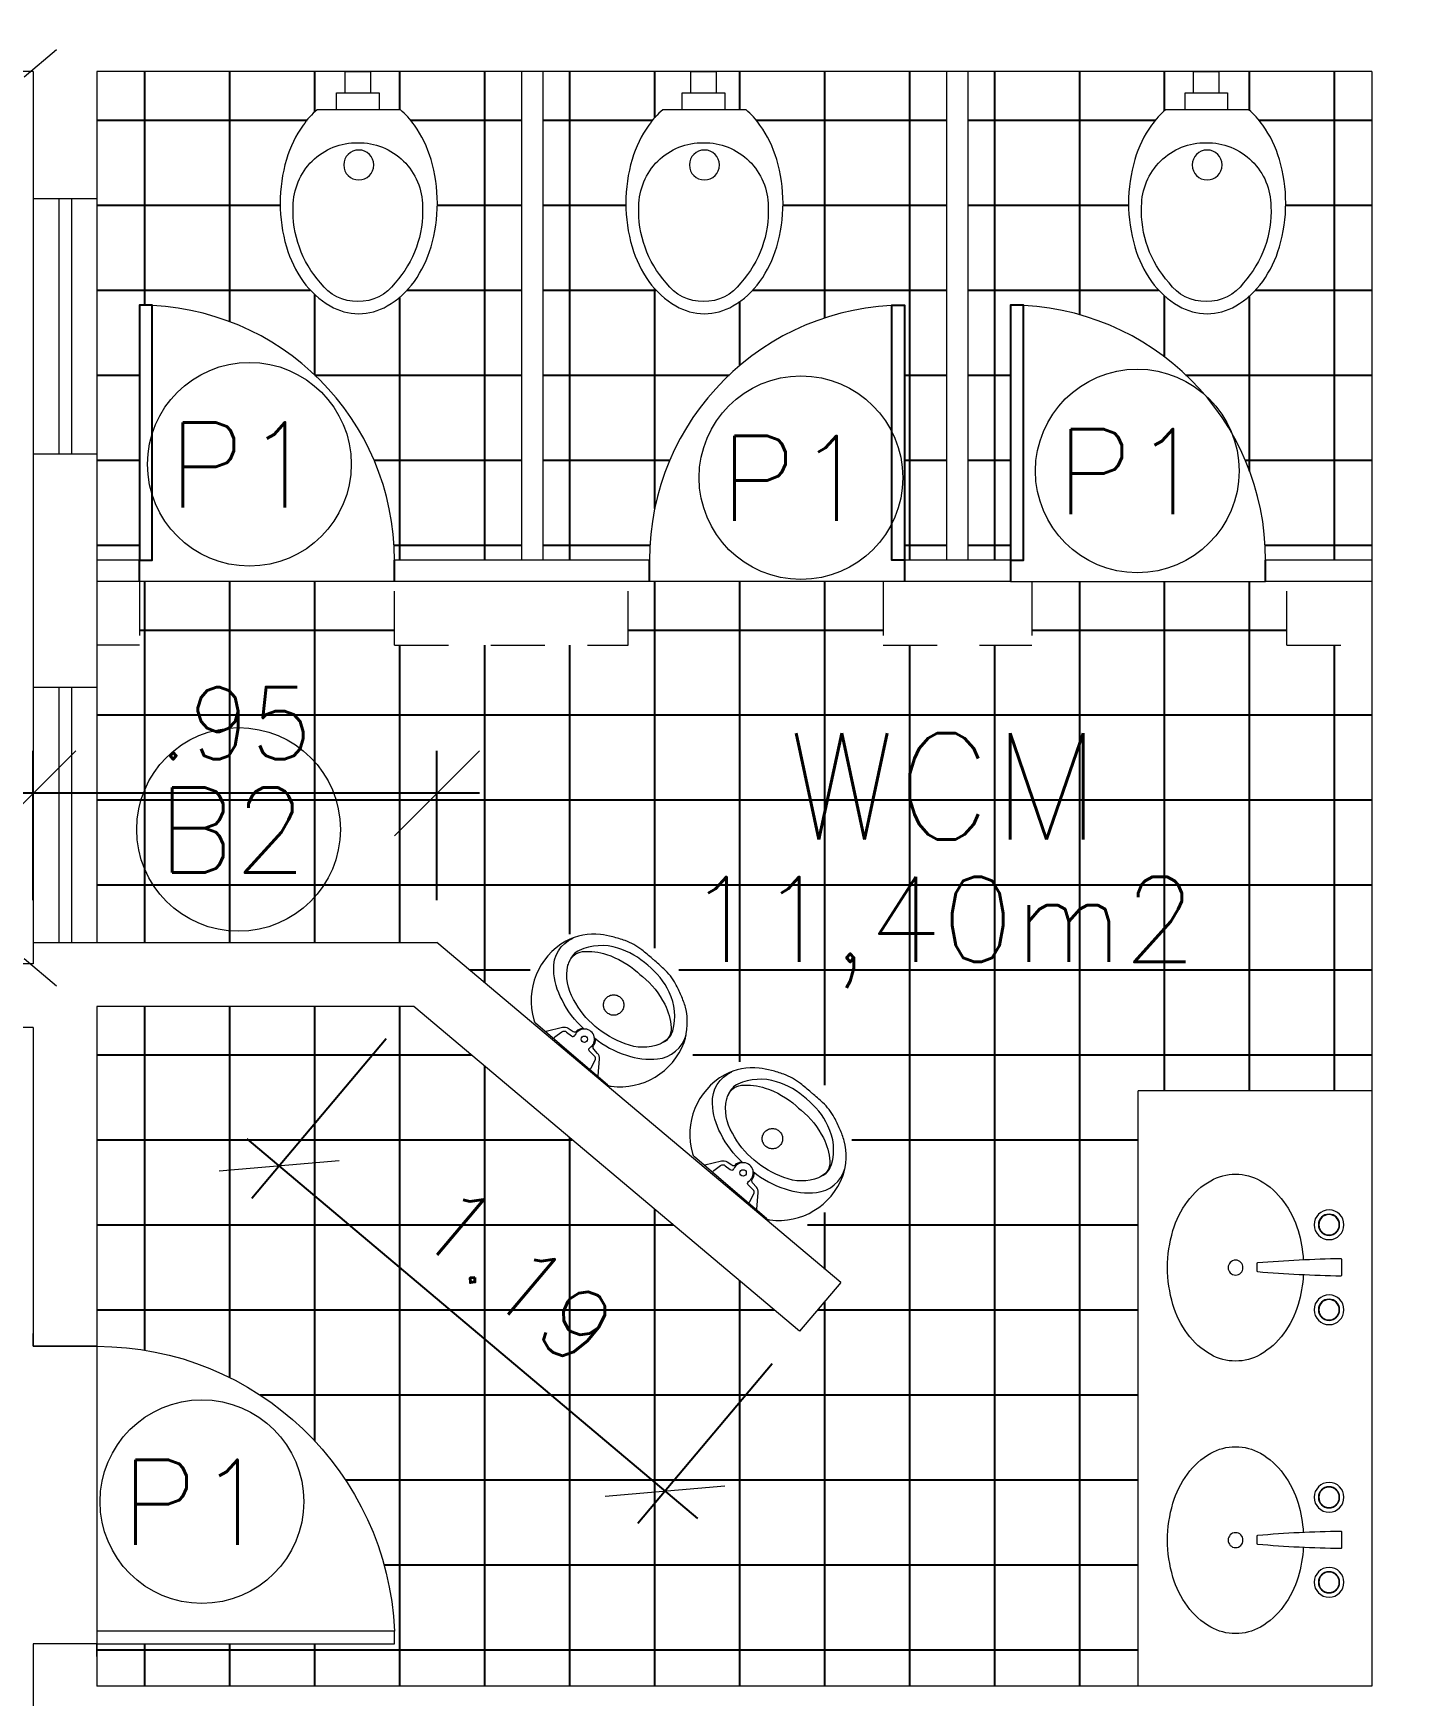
# Model space of a CAD drawing. Header units: millimetres. Extents: x 521 to 1055, y 261 to 520.
# Drawn here: x 574.938 to 578.163, y 332.892 to 336.804 of the extents above; entities that cross this region are included whole.
import ezdxf
from ezdxf.enums import TextEntityAlignment as Align

# ---------------------------------------------------------------- set-up
doc = ezdxf.new("R2010")
doc.units = ezdxf.units.MM
for name, pattern in [('CONTINU', [0]), ('DASHDOT', [1, 0.5, -0.25, 0, -0.25]), ('HIDDEN', [9.524999999999999, 6.35, -3.175])]:
    doc.linetypes.add(name, pattern=pattern)
doc.layers.add('0.1', color=8, linetype='Continuous', lineweight=13)
doc.styles.add('ROMANS', font='romans')
doc.styles.get("Standard").update_dxf_attribs({"font": 'romans.shx'})
doc.dimstyles.new('Fares Eng - 50', dxfattribs={"dimscale": 2, "dimtxt": 0.085, "dimasz": 0.1, "dimexe": 0.05, "dimexo": 0.05, "dimgap": 0.04, "dimtad": 1, "dimzin": 4, "dimdsep": 46, "dimtxsty": 'ROMANS', "dimblk1": 'OBLIQUE', "dimblk2": 'OBLIQUE', "dimsah": 1, "dimcen": 0.05, "dimdle": 0.05, "dimclrd": 8, "dimclre": 8, "dimclrt": 8, "dimaunit": 1, "dimadec": 0, "dimazin": 0, "dimtfac": 1, "dimtix": 1, "dimtmove": 2, "dimatfit": 0, "dimldrblk": 'OPEN90', "dimfxl": 1, "dimtolj": 1, "dimtzin": 0, "dimarcsym": 0})
pattern_1 = [(0, (0, 0), (0, 0.2), []), (90, (0, 0), (-0.2, 1.224606353822377e-17), [])]

# ---------------------------------------------------------------- blocks, each defined once
blk = doc.blocks.new('Vaso')
for points in [[(0.02999999999997272, -0.04999999999995453), (0.02999999999997272, 0), (-0.02999999999997272, 0), (-0.02999999999997272, -0.04999999999995453)], [(0.04999999999995453, -0.09000000000014552), (0.04999999999995453, -0.04999999999995453), (-0.04999999999995453, -0.04999999999995453), (-0.04999999999995453, -0.09000000000014552)]]:
    blk.add_lwpolyline(points)
for points in [[(0.1828955200001019, -0.3100000000001728, -0.071776), (0.1680402599999979, -0.4129498500001318, -0.083144), (0.128710270000056, -0.4938477600001079, -0.106699), (0.06516211000007388, -0.5518467399999736, -0.132564), (-0.002104480000070907, -0.5700000000001637, -0.132564), (-0.06937106999998832, -0.5518467399999736, -0.106699), (-0.1329192299999704, -0.4938477600001079, -0.083144), (-0.1722492199999124, -0.4129498500001318, -0.071776), (-0.1871044800000163, -0.3100000000001728, -0.071776), (-0.1722492199999124, -0.2070501499999864, -0.083144), (-0.1329192299999704, -0.1261522400000104, -0.060171), (-0.09999999999990905, -0.09000000000014552), (0.09579103999999461, -0.09000000000014552, -0.060171), (0.128710270000056, -0.1261522400000104, -0.083144), (0.1680402599999979, -0.2070501499999864, -0.071776)], [(-0.08763701527800549, -0.4972033683313839, 0.2473999053505774), (0, -0.5413053001348089, 0.2473999053505774), (0.08763701527800549, -0.4972033683313839, 0.1978584598758542), (0.1521044799999345, -0.3175259839795217, 0.4183289460701766), (0, -0.1675407474929216, 0.4183289460701766), (-0.1521044799999345, -0.3175259839795217, 0.1978584598758542)]]:
    blk.add_lwpolyline(points, format="xyb", close=True)
blk.add_circle((-0.002104480000070907, -0.2200259839794398), 0.03525)
blk = doc.blocks.new('_OBLIQUE')
at = {"color": 0, "linetype": 'ByBlock'}
blk.add_line((-0.5, -0.5), (0.5, 0.5), dxfattribs=at)
blk = doc.blocks.new('*D1660')
at = {"layer": '0.1', "color": 8, "linetype": 'CONTINU', "lineweight": -2, "transparency": 16777216}
for p, q in [((574.2177715693851, 334.5644788319044), (574.2177715693851, 316.264478831904)), ((574.8377410264084, 334.4644788319043), (574.1177715693851, 334.4644788319043)), ((574.8377410264097, 316.364478831904), (574.1177715693851, 316.364478831904))]:
    blk.add_line(p, q, dxfattribs=at)
at = {"layer": 'DEFPOINTS', "color": 0, "linetype": 'CONTINU', "lineweight": -2, "transparency": 16777216}
for p in [(574.9377410264084, 334.4644788319043), (574.2177715693851, 316.364478831904), (574.9377410264098, 316.364478831904)]:
    blk.add_point(p, dxfattribs=at)
at = {"layer": '0.1', "color": 8, "linetype": 'CONTINU', "lineweight": -2, "transparency": 16777216, "xscale": 0.2, "yscale": 0.2, "zscale": 0.2}
for p, rotation in [((574.2177715693851, 334.4644788319043), 90), ((574.2177715693851, 316.364478831904), 270)]:
    blk.add_blockref('_OBLIQUE', p, dxfattribs=dict(at, rotation=rotation))
at = {"layer": '0.1', "color": 8, "linetype": 'CONTINU', "transparency": 16777216, "insert": (574.0527715693851, 325.4144788319042), "char_height": 0.17, "attachment_point": 5, "rotation": 90, "style": 'ROMANS'}
blk.add_mtext('\\A1;18.10', dxfattribs=at)
blk = doc.blocks.new('_Open90')
at = {"color": 0, "linetype": 'ByBlock', "lineweight": -2}
for p, q in [((-0.5, 0.5), (0, 0)), ((0, 0), (-1, 0)), ((0, 0), (-0.5, -0.5))]:
    blk.add_line(p, q, dxfattribs=at)
blk = doc.blocks.new('P70')
for points in [[(0, 0.760000000000025), (0, 0.7300000000000239), (0.1499999999999986, 0.7300000000000239), (0.1499999999999986, 0.760000000000025)], [(0, 0), (0, 0.03000000000000114), (0.1499999999999986, 0.03000000000000114), (0.1499999999999986, 0)]]:
    blk.add_lwpolyline(points)
blk.add_lwpolyline([(-0.7000000000000227, 0.06000000000008299), (0, 0.06000000000008299), (0, 0.03000000000000114), (-0.7000000000000227, 0.03000000000000114)], close=True)
at = {"color": 8}
blk.add_arc((3.861494457524373e-15, 0.02932835820894858), 0.7006716417910752, 90, 177.4910967546297, dxfattribs=at)
blk = doc.blocks.new('ÁREA')
for p in [(4.97462945148186e-05, 0.003761569252461072), (0, 0)]:
    blk.add_attdef('COMPARTIMENTO', text='', height=0.0025).set_placement(p, align=Align.CENTER)
at = {"color": 1}
for p in [(-4.97462945148186e-05, -0.003761569252461072), (-9.94925890296372e-05, -0.007523138504922144)]:
    blk.add_attdef('ÁREA', text='', height=0.002, dxfattribs=at).set_placement(p, align=Align.CENTER)
blk = doc.blocks.new('Cuba')
blk.add_lwpolyline([(0.0007964035890972809, 0.05000000000001137), (-0.007366352336667308, 0.0499999999999925, -0.3896877516864198), (-0.009359223717736526, 0.05183128823838757, -0.01723366479288366), (-0.01917277886242666, 0.247968944425077, -0.4187690770508936), (-0.01717301998914593, 0.25), (0.0007964035890972809, 0.25), (0.01876582716733935, 0.25, -0.4187690770508931), (0.02076558604062009, 0.247968944425077, -0.01723366479288366), (0.01095203089593292, 0.05183128823840271, -0.3896877516864196), (0.008959159514862449, 0.0499999999999925)], format="xyb", close=True)
blk.add_lwpolyline([(-0.01642655458466891, 0.1595521582631534, 0.05959206038068896), (-0.08696014067280601, 0.1471861917011097, 0.08424761497446774), (-0.1555634918610417, 0.1131370849898587, 0.1064685849763624), (-0.2045356555467384, 0.05839934548953352, 0.1301586401875859), (-0.2200000000000006, 0, 0.1301586401875893), (-0.2045356555467384, -0.05839934548953352, 0.1064685849763587), (-0.1555634918610417, -0.1131370849898303, 0.08424761497446792), (-0.08696014067280829, -0.1471861917010813, 0.07328068524213961), (0, -0.1599999999999966, 0.0732806852421363), (0.08696014067280601, -0.1471861917010813, 0.0842476149744677), (0.15556349186104, -0.1131370849898303, 0.1064685849763671), (0.2045356555467367, -0.05839934548950509, 0.1301586401875963), (0.2199999999999989, 0, 0.1301586401875876), (0.2045356555467367, 0.05839934548953352, 0.1064685849763547), (0.15556349186104, 0.1131370849898587, 0.08424761497446004), (0.08696014067280829, 0.1471861917011097, 0.05826802056709933), (0.01801512440569979, 0.1594612693903912, 0.07328068524213464)], format="xyb")
for centre, radius in [((-0.09920359641090386, 0.2199999999999989), 0.035), ((0.1007964035890973, 0.2199999999999989), 0.035), ((0, 0), 0.0175)]:
    blk.add_circle(centre, radius)
at = {"color": 8}
for centre, radius in [((-0.09920359641090386, 0.2199999999999989), 0.025), ((-0.09920359641090386, 0.2199999999999989), 0.024), ((0.1007964035890973, 0.2199999999999989), 0.025), ((0.1007964035890973, 0.2199999999999989), 0.024)]:
    blk.add_circle(centre, radius, dxfattribs=at)
blk = doc.blocks.new('MIC')
for p, q in [((-7.181022390642248e-30, -3.552713678800501e-15), (2.253725092833587e-16, 0.1114999999999959)), ((0.294006887496943, 0.001700320565272878), (0.294006887496943, -4.146983364735735e-15)), ((-2.253725092833731e-16, -0.111500000000003), (-7.181022390642248e-30, -3.552713678800501e-15)), ((0.294006887496943, -4.146983364735735e-15), (0.294006887496943, -0.001700320565281172))]:
    blk.add_line(p, q)
for points in [[(0.06389889671298657, 0.01598841757203382, -0.1006025227802019), (0.08200000000000095, 0.09999999999999948, -0.1146110086684233), (0.1229999999999997, 0.1609999999999993, -0.3098364236183091), (0.2095199143072243, 0.1751021543491027, -0.3098364236183091)], [(0.1613928576543483, -0.1455672248154997), (0.1649101941308434, -0.1467308523902687, 0.1890387966786642), (0.1966600698150721, -0.1450091000326438, 0.1890137212314096), (0.2599702370741317, -0.07963134921959511, 0.1168018518744347), (0.2749686266706473, -2.332144905471686e-15, 0.1168018518744347), (0.2599702370741321, 0.0796313492195905, 0.1890137212314096), (0.1966600698150728, 0.1450091000326395, 0.1890387966786642), (0.164910194130844, 0.1467308523902645), (0.1613928576543489, 0.1455672248154954)], [(0.002000000000000831, 0.0804999999999989), (0.03400000000000081, 0.05699999999999676, -0.1805002929806469), (0.04100000000000046, 0.04549999999999868), (0.04299999999999932, 0.03199999999999816, 0.350290051334585), (0.04850000000000071, 0.02599999999999793, -0.2520343750682387), (0.06300000000000065, 0.01949999999999883)], [(1.072361025267808e-16, 0.05305361097392058, -0.4731156655992713), (0.005000000000000895, 0.05599999999999915), (0.02500000000000046, 0.05149999999999894, -0.3625423988178856), (0.03149999999999951, 0.04299999999999742), (0.03250000000000069, 0.02849999999999924, 0.5647686887747856), (0.03857059185199323, 0.02282112824928532)], [(-1.072361025267879e-16, -0.05305361097392414, 0.4731156655992713), (0.005000000000000668, -0.05600000000000272), (0.02500000000000025, -0.05150000000000259, 0.3625423988178856), (0.03149999999999933, -0.0430000000000011), (0.03250000000000058, -0.02850000000000292, -0.5647686887747856), (0.03857059185199314, -0.02282112824928902)], [(0.002000000000000505, -0.08050000000000246), (0.03400000000000058, -0.05700000000000045, 0.1805002929806469), (0.04100000000000028, -0.0455000000000024), (0.0429999999999992, -0.03200000000000189, -0.350290051334585), (0.0485000000000006, -0.02600000000000167, 0.2520343750682387), (0.06300000000000057, -0.01950000000000264)], [(0.06389889671298651, -0.01598841757203763, 0.1006025227802019), (0.08200000000000053, -0.1000000000000034, 0.1146110086684233), (0.122999999999999, -0.1610000000000034, 0.3098364236183091), (0.2095199143072236, -0.1751021543491071, 0.3098364236183091)]]:
    blk.add_lwpolyline(points, format="xyb")
blk.add_lwpolyline([(0.2469999999999999, -2.275612532610937e-15), (0.2471178908324276, -0.007832022022059848, -0.1020165053088811), (0.2314231464083887, -0.09020397524524396, -0.1006339586119125), (0.1998321805410083, -0.1371621200431705, -0.3104304348799956), (0.1587115284339952, -0.14447530021719, -0.02983714588725854), (0.1530000000000002, -0.1425000000000004, -0.1938874956134008), (0.1005000000000001, -0.08000000000000028, -0.09663518521957772), (0.08549999999999969, -1.949176117819334e-15, -0.09663518521957772), (0.1005000000000004, 0.07999999999999631, -0.1938874956134008), (0.1530000000000007, 0.1424999999999962, -0.02983714588725854), (0.1587115284339958, 0.1444753002171858, -0.3104304348799956), (0.1998321805410089, 0.1371621200431661, -0.1006339586119125), (0.2314231464083891, 0.09020397524523946, -0.1020165053088811), (0.2471178908324277, 0.007832022022055296)], format="xyb", close=True)
blk.add_circle((0.04599999999999937, -1.869335632467826e-15), 0.0075)
at = {"linetype": 'DASHDOT'}
blk.add_circle((0.1519999999999992, -2.083591112145287e-15), 0.024, dxfattribs=at)
for centre, radius, start, end in [((0.1377702899573948, 0.0315578556840454), 0.1611987715412378, 69.96350135858401, 146.725367118701), ((0.1386857544530518, 0.0475243997117098), 0.1459577868522475, 35.25885026493741, 68.15339377250778), ((0.01420555517480282, 0.1112656864088919), 0.01420748748665075, 142.0649101323887, 179.0550202112607), ((0.0354886119335873, -0.01077122697287798), 0.2641474675909128, 26.26255795670085, 32.66128229190893), ((-0.02926556299823355, -0.04272209828493694), 0.336355232746058, 21.06742201065763, 26.2625579567061), ((0.159761937990389, 0.03009408813070781), 0.1337877300855334, 1.845086542449727, 21.06742201065554), ((0.04599999999999937, -1.869335632467826e-15), 0.024, 251.967363912805, 108.0326360871948), ((-0.7216496446169334, 0.001700320565274931), 1.015656532113876, 359.9999999999999, 1.845086542450083), ((0.1597619379903889, -0.03009408813071201), 0.1337877300855336, 338.9325779893443, 358.15491345755), ((-0.7216496446169334, -0.001700320565275566), 1.015656532113876, 358.1549134575496, 359.9999999999998), ((-0.02926556299823338, 0.04272209828493351), 0.3363552327460579, 333.7374420432938, 338.9325779893422), ((0.01420555517480237, -0.1112656864088955), 0.014207487486651, 180.9449797887391, 217.935089867611), ((0.03548861193358734, 0.01077122697287429), 0.2641474675909128, 327.3387177080908, 333.7374420432989), ((0.1377702899573947, -0.03155785568404951), 0.1611987715412371, 213.2746328812987, 290.0364986414158), ((0.1386857544530517, -0.0475243997117139), 0.1459577868522475, 291.846606227492, 324.7411497350624)]:
    blk.add_arc(centre, radius, start, end)
blk = doc.blocks.new('*D1733')
at = {"layer": '0.1', "color": 8, "linetype": 'CONTINU', "lineweight": -2, "transparency": 16777216}
for p, q in [((574.9377410264084, 334.7644788319043), (574.9377410264084, 335.1159355616608)), ((575.8877410264079, 334.7644788319046), (575.8877410264079, 335.1159355616608)), ((575.9877410264079, 335.0159355616607), (574.8377410264084, 335.0159355616607))]:
    blk.add_line(p, q, dxfattribs=at)
at = {"layer": 'DEFPOINTS', "color": 0, "linetype": 'CONTINU', "lineweight": -2, "transparency": 16777216}
for p in [(574.9377410264084, 335.0159355616607), (574.9377410264084, 334.6644788319043), (575.8877410264079, 334.6644788319046)]:
    blk.add_point(p, dxfattribs=at)
at = {"layer": '0.1', "color": 8, "linetype": 'CONTINU', "lineweight": -2, "transparency": 16777216, "xscale": 0.2, "yscale": 0.2, "zscale": 0.2, "rotation": 180}
blk.add_blockref('_OBLIQUE', (574.9377410264084, 335.0159355616607), dxfattribs=at)
at = {"layer": '0.1', "color": 8, "linetype": 'CONTINU', "lineweight": -2, "transparency": 16777216, "xscale": 0.2, "yscale": 0.2, "zscale": 0.2}
blk.add_blockref('_OBLIQUE', (575.8877410264079, 335.0159355616607), dxfattribs=at)
at = {"layer": '0.1', "color": 8, "linetype": 'CONTINU', "transparency": 16777216, "insert": (575.4127410264082, 335.1809355616608), "char_height": 0.17, "attachment_point": 5, "style": 'ROMANS'}
blk.add_mtext('\\A1;.95', dxfattribs=at)
blk = doc.blocks.new('*D1734')
at = {"layer": '0.1', "color": 8, "linetype": 'CONTINU', "lineweight": -2, "transparency": 16777216}
for p, q in [((575.768582282798, 334.4379877120925), (575.452064292891, 334.0621225990778)), ((575.4399867476576, 334.2030272934679), (576.501093794446, 333.3094634645938)), ((576.676707089963, 333.6732510323749), (576.360189100056, 333.2973859193603))]:
    blk.add_line(p, q, dxfattribs=at)
at = {"layer": 'DEFPOINTS', "color": 0, "linetype": 'CONTINU', "lineweight": -2, "transparency": 16777216}
for p in [(575.8329958573762, 334.5144788319043), (576.7411206645412, 333.7497421521867), (576.4246026746343, 333.373877039172)]:
    blk.add_point(p, dxfattribs=at)
at = {"layer": '0.1', "color": 8, "linetype": 'CONTINU', "lineweight": -2, "transparency": 16777216, "xscale": 0.2, "yscale": 0.2, "zscale": 0.2}
for p, rotation in [((575.5164778674693, 334.1386137188896), 139.8990924537985), ((576.4246026746343, 333.373877039172), 319.8990924537985)]:
    blk.add_blockref('_OBLIQUE', p, dxfattribs=dict(at, rotation=rotation))
at = {"layer": '0.1', "color": 8, "linetype": 'CONTINU', "transparency": 16777216, "insert": (576.0768226691059, 333.8824557267201), "char_height": 0.17, "attachment_point": 5, "rotation": 319.89909245379846, "style": 'ROMANS'}
blk.add_mtext('\\A1;1.19', dxfattribs=at)

msp = doc.modelspace()

# ---------------------------------------------------------------- hatches: boundary and pattern name
at = {"layer": '0.1', "linetype": 'CONTINU', "lineweight": -2}
h = msp.add_hatch(dxfattribs=at)
h.set_pattern_fill('_USER', color=8, scale=0.2, style=0, double=1, pattern_type=0)
h.set_pattern_definition(pattern_1)
h.paths.add_polyline_path([(575.5728610689811, 336.2206310145177, -0.0831470446966513), (575.5335301268444, 336.3015320739711, -0.0717737146003501), (575.5186757781483, 336.4044787435179, -0.07177386287000684), (575.5335301376141, 336.5074256263799, -0.08314535426784646), (575.5728600307942, 336.5883251902064, -0.06017311707133857), (575.6057802581485, 336.6244788319041), (575.6515712981485, 336.6244788319042), (575.6515712981485, 336.6644788319043), (575.6715712981485, 336.6644788319043), (575.6715712981485, 336.7144788319042), (575.0877410264083, 336.7144788319042), (575.0877410264084, 336.4144788319043), (575.0877410264102, 335.8144788319044), (575.0877410264094, 335.5644788319045), (575.1877410264086, 335.5644788319043), (575.1877410264086, 336.1644788319045), (575.2177410264086, 336.1644788319044), (575.2177410264086, 336.1637283625676, -0.3996375341444135), (575.7877410264086, 335.5644788319043), (575.9877410264083, 335.5644788319042), (575.9877410264085, 336.7144788319043), (575.7315712981484, 336.7144788319043), (575.7315712981484, 336.6644788319043), (575.7515712981484, 336.6644788319043), (575.7515712981484, 336.6244788319042), (575.8015712981485, 336.6244788319041, -0.06017304747549186), (575.8344914927161, 336.5883252362854), (575.8344915221401, 336.5883251949321), (575.8344914855946, 336.5883252462941, 1.557330815323099e-06), (575.8344905020502, 336.5883266285828, 0.06017094460198466), (575.8015712981484, 336.6244788319041), (575.6057802581483, 336.6244788319041, 0.06017100981517427), (575.5728610235244, 336.5883265854056, 0.08314397838671177), (575.5335310425041, 336.507428696683), (575.5335310276878, 336.5074286464117, -0.0831424269536673), (575.5728600200476, 336.5883251751028), (575.5728600374588, 336.588325199573, 0.08314236696016576), (575.5335310545273, 336.5074287374769, 0.07177604392442175), (575.5186757781483, 336.4044788261859, 0.07177601797375067), (575.5335310471287, 336.3015289514346, 0.08314403573947214), (575.5728610689814, 336.2206310145176, 0.1066991575283011), (575.6364093587935, 336.1626319925656, 0.1325638319941345), (575.7036758873015, 336.1444788319042, 0.1325634166294786), (575.770942197502, 336.1626319925648, 0.1066991575311425), (575.8344904873161, 336.2206310145179, 0.083144033576304), (575.8738205085067, 336.3015289491903), (575.8738205364427, 336.3015290439757, -0.08314412491493857), (575.8344904873154, 336.2206310145172, -0.1066991575296189), (575.7709421975021, 336.162631992565, -0.1325634167444544), (575.7036758872413, 336.1444788319042, -0.1325638318770075), (575.6364093587946, 336.162631992565, -0.1066991575302695)])
h.paths.add_polyline_path([(576.0877410264084, 336.7144788319042), (575.9877410264085, 336.7144788319042), (575.9877410264085, 335.5644788319042), (576.0877410264084, 335.5644788319042)])
edge = h.paths.add_edge_path(flags=16)
edge.add_arc((575.882836416265, 336.4044790823045), 0.3641606381167727, 180.000039397141, 196.4217251346327)
edge.add_arc((575.7947608749796, 336.3785211673929), 0.2723395385858779, 196.4218097910387, 215.4332831307361)
edge.add_arc((575.7389819163878, 336.3388323165639), 0.2038815434230515, 215.43327815541, 239.7947176376247)
edge.add_arc((575.7036757638198, 336.2781829999473), 0.1337041680431426, 239.7946885127021, 270.0000061402482)
edge.add_arc((575.7036757924772, 336.2781829999469), 0.1337041680427554, 269.9999938598004, 300.2053114873416)
edge.add_arc((575.668369639909, 336.3388323165639), 0.2038815434230601, 300.2052823623753, 324.56672184459)
edge.add_arc((575.6125906813172, 336.3785211673929), 0.2723395385858707, 324.5667168692639, 343.5781902089612)
edge.add_arc((575.5245151400318, 336.4044790823045), 0.3641606381167788, 343.5782748653673, 359.9999606028591)
edge.add_arc((575.524515140031, 336.4044785815038), 0.3641606381175685, 3.939712306625471e-05, 16.4217251346145)
edge.add_arc((575.6125906813172, 336.4304364964155), 0.2723395385858779, 16.4218097910387, 35.43328313073609)
edge.add_arc((575.6683684967237, 336.47012425423), 0.2038831085606229, 35.43334217570973, 49.20691296007305)
edge.add_line((575.8015712981484, 336.6244788319041), (575.6057802581485, 336.6244788319041))
edge.add_arc((575.7389830595731, 336.47012425423), 0.2038831085606259, 130.7930870399269, 144.5666578242903)
edge.add_arc((575.7947608749796, 336.4304364964155), 0.2723395385858707, 144.5667168692639, 163.5781902089613)
edge.add_arc((575.8828364162658, 336.4044785815038), 0.3641606381175744, 163.5782748653855, 179.9999606028769)
edge = h.paths.add_edge_path(flags=0)
edge.add_arc((575.7036757781485, 336.4944528479248), 0.03525, 0, 360)
h = msp.add_hatch(dxfattribs=at)
h.set_pattern_fill('_USER', color=8, scale=0.4, style=0, double=1, pattern_type=0)
h.set_pattern_definition([(0, (575.987741026408, 331.1144788319039), (0, 0.4), []), (90, (575.987741026408, 331.1144788319039), (-0.4, 2.449212707644755e-17), [])])
h.paths.add_polyline_path([(581.4377410264083, 335.8144788319044), (581.4377410264084, 336.7144788319043), (578.7877410264083, 336.7144788319043), (578.7877410264083, 334.7144788319043), (578.2377410264083, 334.7144788319043), (578.2377410264083, 332.7644788319042), (575.987741026408, 332.7644788319043), (575.987741026408, 331.9644788319043), (581.4377410264085, 331.9644788319042), (581.4377410264085, 332.9644788319051)])
h.paths.add_polyline_path([(580.4377410264083, 335.9644788319044, -1), (580.9377410264083, 335.9644788319044, -1)], flags=16)
h.paths.add_polyline_path([(581.4377410264085, 331.9144788319042), (576.037741026408, 331.9144788319043), (576.037741026408, 331.1144788319042), (581.4377410264085, 331.1144788319039)])
h.paths.add_polyline_path([(581.0996996916081, 336.0479312128567), (581.0996996916081, 336.481026450952), (580.8446996916081, 336.481026450952), (580.8446996916081, 336.0479312128567)], flags=24)
h.paths.add_polyline_path([(579.1640205227587, 335.8500740699993), (579.1640205227587, 336.4288835938088), (578.9090205227587, 336.4288835938088), (578.9090205227587, 335.8500740699993)], flags=24)
h.paths.add_polyline_path([(579.1640205227587, 335.3229312128564), (579.1640205227587, 335.7560264509517), (578.9090205227587, 335.7560264509517), (578.9090205227587, 335.3229312128564)], flags=24)
h.paths.add_polyline_path([(579.1640205227587, 334.8729312128567), (579.1640205227587, 335.306026450952), (578.9090205227587, 335.306026450952), (578.9090205227587, 334.8729312128567)], flags=24)
h.paths.add_polyline_path([(579.1640205227587, 334.3729312128569), (579.1640205227587, 334.8060264509522), (578.9090205227587, 334.8060264509522), (578.9090205227587, 334.3729312128569)], flags=24)
h.paths.add_polyline_path([(579.1640205227587, 333.4250740699996), (579.1640205227587, 334.0038835938091), (578.9090205227587, 334.0038835938091), (578.9090205227587, 333.4250740699996)], flags=24)
h.paths.add_polyline_path([(579.1640205227587, 332.6229312128567), (579.1640205227587, 333.056026450952), (578.9090205227587, 333.056026450952), (578.9090205227587, 332.6229312128567)], flags=24)
h.paths.add_polyline_path([(579.5594660953523, 332.985311235479), (580.9547041905904, 332.985311235479), (580.9547041905904, 333.3424540926218), (579.5594660953523, 333.3424540926218)], flags=24)
h.paths.add_polyline_path([(579.7369322679547, 333.3083851432212), (580.790503696526, 333.3083851432212), (580.790503696526, 333.6833851432212), (579.7369322679547, 333.6833851432212)], flags=24)
h.paths.add_polyline_path([(580.6180865807722, 334.0379312128566), (580.6180865807722, 334.6410264509519), (580.3630865807722, 334.6410264509519), (580.3630865807722, 334.0379312128566)], flags=24)
h.paths.add_polyline_path([(579.970659354584, 331.1515459866926), (581.4039926879174, 331.1515459866926), (581.4039926879174, 331.5086888438354), (579.970659354584, 331.5086888438354)], flags=24)
h = msp.add_hatch(dxfattribs=at)
h.set_pattern_fill('_USER', color=8, scale=0.2, style=0, double=1, pattern_type=0)
h.set_pattern_definition(pattern_1)
h.paths.add_polyline_path([(576.9577410264086, 336.1637283625676), (576.9577410264086, 336.1644788319044), (576.9877410264087, 336.1644788319044), (576.9877410264086, 335.5644788319041), (577.0377410264085, 335.5644788319041), (577.0377410264085, 336.7144788319043), (576.5449770903721, 336.7144788319043), (576.5449770903721, 336.6644788319042), (576.4849770903722, 336.6644788319042), (576.484977090372, 336.7144788319043), (576.1377410264083, 336.7144788319043), (576.1377410264082, 335.5644788319042), (576.3877410264084, 335.5644788319042, -0.3996375341444933)])
h.paths.add_polyline_path([(576.3862668612047, 336.2206310145176, -0.0831470446966513), (576.3469359190681, 336.301532073971, -0.0717737146003501), (576.332081570372, 336.4044787435178, -0.07177386287000684), (576.3469359298377, 336.5074256263798, -0.08314535426784646), (576.3862658230179, 336.5883251902063, -0.06017311707133857), (576.4191860503721, 336.624478831904), (576.6149770903721, 336.624478831904, -0.06017304747549186), (576.6478972849397, 336.5883252362852), (576.6478973143637, 336.588325194932), (576.6478972778183, 336.5883252462939, 1.557330815323099e-06), (576.6478962942739, 336.5883266285827, 0.06017094460198466), (576.614977090372, 336.624478831904), (576.419186050372, 336.624478831904, 0.06017100981517427), (576.3862668157481, 336.5883265854055, 0.08314397838671177), (576.3469368347278, 336.5074286966828), (576.3469368199114, 336.5074286464116, -0.0831424269536673), (576.3862658122713, 336.5883251751027), (576.3862658296824, 336.5883251995729, 0.08314236696016576), (576.346936846751, 336.5074287374768, 0.07177604392442175), (576.332081570372, 336.4044788261858, 0.07177601797375067), (576.3469368393523, 336.3015289514345, 0.08314403573947214), (576.3862668612051, 336.2206310145175, 0.1066991575283011), (576.4498151510171, 336.1626319925655, 0.1325638319941345), (576.5170816795252, 336.1444788319041, 0.1325634166294786), (576.5843479897256, 336.1626319925647, 0.1066991575311425), (576.6478962795397, 336.2206310145178, 0.083144033576304), (576.6872263007303, 336.3015289491902), (576.6872263286664, 336.3015290439756, -0.08314412491493857), (576.647896279539, 336.2206310145171, -0.1066991575296189), (576.5843479897258, 336.1626319925649, -0.1325634167444544), (576.5170816794649, 336.1444788319041, -0.1325638318770075), (576.4498151510182, 336.1626319925649, -0.1066991575302695)], flags=0)
h.paths.add_polyline_path([(576.4818315703722, 336.4944528479247, -1), (576.5523315703722, 336.4944528479247, -1)], flags=0)
h.paths.add_polyline_path([(577.0877410264085, 336.7144788319043), (577.0377410264084, 336.7144788319042), (577.0377410264085, 335.5644788319041), (577.0877410264084, 335.5644788319041)])
edge = h.paths.add_edge_path(flags=16)
edge.add_arc((576.6962422084887, 336.4044790823044), 0.3641606381167727, 180.000039397141, 196.4217251346327)
edge.add_arc((576.6081666672032, 336.3785211673928), 0.2723395385858779, 196.4218097910387, 215.4332831307361)
edge.add_arc((576.5523877086115, 336.3388323165638), 0.2038815434230515, 215.43327815541, 239.7947176376247)
edge.add_arc((576.5170815560434, 336.2781829999471), 0.1337041680431426, 239.7946885127021, 270.0000061402482)
edge.add_arc((576.5170815847008, 336.2781829999468), 0.1337041680427554, 269.9999938598004, 300.2053114873416)
edge.add_arc((576.4817754321326, 336.3388323165638), 0.2038815434230601, 300.2052823623753, 324.56672184459)
edge.add_arc((576.4259964735409, 336.3785211673928), 0.2723395385858707, 324.5667168692639, 343.5781902089612)
edge.add_arc((576.3379209322554, 336.4044790823044), 0.3641606381167788, 343.5782748653673, 359.9999606028591)
edge.add_arc((576.3379209322546, 336.4044785815037), 0.3641606381175685, 3.939712306625471e-05, 16.4217251346145)
edge.add_arc((576.4259964735409, 336.4304364964154), 0.2723395385858779, 16.4218097910387, 35.43328313073609)
edge.add_arc((576.4817742889473, 336.4701242542299), 0.2038831085606229, 35.43334217570973, 49.20691296007305)
edge.add_line((576.614977090372, 336.624478831904), (576.4191860503721, 336.624478831904))
edge.add_arc((576.5523888517968, 336.4701242542299), 0.2038831085606259, 130.7930870399269, 144.5666578242903)
edge.add_arc((576.6081666672032, 336.4304364964154), 0.2723395385858707, 144.5667168692639, 163.5781902089613)
edge.add_arc((576.6962422084895, 336.4044785815037), 0.3641606381175744, 163.5782748653855, 179.9999606028769)
h = msp.add_hatch(dxfattribs=at)
h.set_pattern_fill('_USER', color=8, scale=0.2, style=0, double=1, pattern_type=0)
h.set_pattern_definition(pattern_1)
h.paths.add_polyline_path([(578.0877410264085, 336.7144788319043), (577.7279942209052, 336.7144788319042), (577.7279942209052, 336.6644788319043), (577.6679942209053, 336.6644788319043), (577.6679942209051, 336.7144788319043), (577.1877410264084, 336.7144788319043), (577.1877410264084, 335.5644788319041), (577.2377410264085, 335.5644788319041), (577.2377410264085, 336.1644788319041), (577.2677410264083, 336.1644788319041), (577.2677410264083, 336.1637283625673, -0.3996375341444135), (577.8377410264084, 335.564478831904), (578.0877410264084, 335.564478831904)])
h.paths.add_polyline_path([(577.529953984108, 336.3015289031783, -2.298261749447737e-06), (577.5299530376969, 336.3015321143632, 3.073136091760415e-06)], flags=0)
h.paths.add_polyline_path([(577.6648487009053, 336.4944528479248, -1), (577.7353487009053, 336.4944528479248, -1)], flags=0)
h.paths.add_polyline_path([(577.1877410264084, 336.7144788319043), (577.1377410264083, 336.7144788319043), (577.1377410264083, 335.5644788319041), (577.1877410264084, 335.5644788319041)])
edge = h.paths.add_edge_path(flags=16)
edge.add_arc((577.8792593390218, 336.4044790823045), 0.3641606381167727, 180.000039397141, 196.4217251346327)
edge.add_arc((577.7911837977364, 336.3785211673929), 0.2723395385858779, 196.4218097910387, 215.4332831307361)
edge.add_arc((577.7354048391446, 336.3388323165639), 0.2038815434230515, 215.43327815541, 239.7947176376247)
edge.add_arc((577.7000986865766, 336.2781829999473), 0.1337041680431426, 239.7946885127021, 270.0000061402482)
edge.add_arc((577.7000987152339, 336.2781829999469), 0.1337041680427554, 269.9999938598004, 300.2053114873416)
edge.add_arc((577.6647925626658, 336.3388323165639), 0.2038815434230601, 300.2052823623753, 324.56672184459)
edge.add_arc((577.609013604074, 336.3785211673929), 0.2723395385858707, 324.5667168692639, 343.5781902089612)
edge.add_arc((577.5209380627886, 336.4044790823045), 0.3641606381167788, 343.5782748653673, 359.9999606028591)
edge.add_arc((577.5209380627878, 336.4044785815038), 0.3641606381175685, 3.939712306625471e-05, 16.4217251346145)
edge.add_arc((577.609013604074, 336.4304364964155), 0.2723395385858779, 16.4218097910387, 35.43328313073609)
edge.add_arc((577.6647914194805, 336.47012425423), 0.2038831085606229, 35.43334217570973, 49.20691296007305)
edge.add_line((577.7979942209051, 336.6244788319041), (577.6022031809052, 336.6244788319041))
edge.add_arc((577.7354059823299, 336.47012425423), 0.2038831085606259, 130.7930870399269, 144.5666578242903)
edge.add_arc((577.7911837977364, 336.4304364964155), 0.2723395385858707, 144.5667168692639, 163.5781902089613)
edge.add_arc((577.8792593390226, 336.4044785815038), 0.3641606381175744, 163.5782748653855, 179.9999606028769)
h = msp.add_hatch(dxfattribs=at)
h.set_pattern_fill('_USER', color=8, scale=0.2, style=0, double=1, pattern_type=0)
h.set_pattern_definition(pattern_1)
h.paths.add_polyline_path([(578.0877410264084, 335.3644788319042), (577.8877410264083, 335.3644788319042), (577.8877410264085, 335.514478831904), (577.8377410264084, 335.5144788319041), (577.2877410264085, 335.5144788319041), (577.2877410264085, 335.3644788319043), (576.9377410264084, 335.3644788319043), (576.9377410264084, 335.5144788319042), (576.3877410264083, 335.5144788319042), (576.3377410264083, 335.5144788319043), (576.3377410264083, 335.3644788319044), (575.7877410264085, 335.3644788319043), (575.7877410264086, 335.5144788319043), (575.4855995770979, 335.5144788319043, -0.01888766419636797), (575.4675007846497, 335.5144788319043), (575.1877410264086, 335.5144788319043), (575.1877410264086, 335.3644788319043), (575.0877410264084, 335.3644788319043), (575.0877410264084, 335.2644788319043), (575.0877410264102, 334.6644788319043), (575.8877410264079, 334.6644788319045), (576.0064910264083, 334.5644788319042), (576.100798840308, 334.5644788319044), (576.1174334497766, 334.6624601430863), (576.2688951408161, 334.7026549423738), (576.4333717952381, 334.6388160623034), (576.4972700606287, 334.5324183889977), (576.4889875461246, 334.3775495218264), (576.6179664601589, 334.3846428841048), (576.7871770213924, 334.3491767629304), (576.8629078669123, 334.2297747071506), (576.8655350612682, 334.1498620486685), (576.8454185087024, 334.061196745733), (576.7554888586138, 333.9973578656625), (576.6875097618059, 333.9909893705171), (576.8377410264087, 333.8644788319043), (576.7411206645412, 333.7497421521867), (576.1377410264084, 334.2578513211404), (576.1377410264084, 332.9144788319043), (577.537741026409, 332.9144788319043), (577.5377410264086, 334.3156679978142), (578.0877410264084, 334.3156679978144)])
h.paths.add_polyline_path([(576.1377410264084, 334.2578513211404), (575.9877410264083, 334.384167110614), (575.9877410264085, 332.9144788319043), (576.1377410264084, 332.9144788319043)], flags=16)
h.paths.add_polyline_path([(575.9877410264086, 334.3841671106142), (575.8329958573763, 334.5144788319044), (575.0877410264085, 334.5144788319044), (575.0877410264084, 333.7144788319043, -0.4014455578217949), (575.7877410264086, 333.0444788319044), (575.7877410264086, 333.0144788319043), (575.0877410264086, 333.0144788319042), (575.0877410264086, 332.9844788319043), (575.0877410264083, 332.9144788319043), (575.9877410264085, 332.9144788319043)])
h.paths.add_polyline_path([(576.3912199701032, 334.5216233874715), (577.75788663677, 334.5216233874715), (577.75788663677, 334.8787662446144), (576.3912199701032, 334.8787662446144)], flags=25)
h.paths.add_polyline_path([(576.6436861427056, 334.8446972952137), (577.5186861427056, 334.8446972952137), (577.5186861427056, 335.2196972952137), (576.6436861427056, 335.2196972952137)], flags=24)
h.paths.add_polyline_path([(575.1579791216462, 335.3659355616608), (575.66750293117, 335.3659355616608), (575.66750293117, 335.0659355616608), (575.1579791216462, 335.0659355616608)], flags=25)
h.paths.add_polyline_path([(575.9391961655654, 334.2402098701706), (576.4527793985869, 333.8077187265737), (576.2595386748521, 333.5782453671386), (575.7459554418306, 334.0107365107355)], flags=25)

# ---------------------------------------------------------------- linework, layer by layer
at = {"layer": '0.1', "color": 8, "linetype": 'DASHDOT', "ltscale": 0.5}
for p, q in [((572.3377410264084, 336.8044788319043), (575.0377410264084, 334.5244788319043)), ((572.3377410264084, 334.5244788319042), (575.0377410264083, 336.8044788319043))]:
    msp.add_line(p, q, dxfattribs=at)
at = {"layer": '0.1', "color": 7}
for p, q in [((574.9377410264083, 336.7144788319043), (572.4377410264084, 336.7144788319043)), ((574.9377410264084, 336.7144788319043), (574.9377410264085, 336.4144788319043)), ((575.0877410264083, 336.7144788319042), (575.0877410264084, 336.4144788319043)), ((578.0877410264084, 336.7144788319043), (575.0877410264083, 336.7144788319042)), ((578.0877410264084, 336.7144788319043), (578.0877410264085, 332.9144788319043)), ((575.0877410264083, 336.4144788319043), (574.9377410264085, 336.4144788319043)), ((574.9377410264086, 335.8144788319044), (575.0877410264085, 335.8144788319044)), ((574.9377410264085, 335.8144788319043), (574.9377410264084, 335.2644788319043)), ((575.0877410264084, 335.8144788319044), (575.0877410264084, 335.2644788319043)), ((575.0877410264083, 335.2644788319042), (574.9377410264084, 335.2644788319043)), ((574.9377410264084, 334.6644788319043), (575.8877410264079, 334.6644788319046)), ((574.9377410264084, 334.6644788319043), (574.9377410264084, 334.6144788319043)), ((576.8377410264087, 333.8644788319043), (575.8877410264079, 334.6644788319046)), ((574.9377410264084, 334.6144788319043), (574.7377410264086, 334.6144788319043)), ((575.8329958573763, 334.5144788319043), (575.0877410264081, 334.5144788319044)), ((575.0877410264086, 334.5144788319045), (575.0877410264084, 333.7144788319043)), ((576.7411206645413, 333.7497421521867), (575.8329958573763, 334.5144788319043)), ((574.9377410264084, 334.4644788319043), (574.7377410264086, 334.4644788319043)), ((574.9377410264084, 334.4644788319043), (574.9377410264084, 333.7144788319043)), ((576.8377410264087, 333.8644788319043), (576.7411206645413, 333.7497421521867)), ((574.9377410264084, 333.7144788319043), (575.0877410264083, 333.7144788319043)), ((575.0877410264083, 333.0144788319042), (574.9377410264084, 333.0144788319042)), ((574.9377410264084, 333.0144788319043), (574.9377410264084, 332.2644788319042)), ((575.0877410264083, 333.0144788319043), (575.0877410264083, 332.9144788319042)), ((578.0877410264085, 332.9144788319043), (575.0877410264081, 332.9144788319043))]:
    msp.add_line(p, q, dxfattribs=at)
at = {"layer": '0.1', "color": 8, "linetype": 'CONTINU'}
for p, q in [((576.0877410264084, 335.5644788319042), (576.0877410264084, 336.7144788319042)), ((576.1377410264083, 335.5644788319042), (576.1377410264083, 336.7144788319042)), ((577.0877410264084, 335.5644788319041), (577.0877410264084, 336.7144788319043)), ((577.1377410264083, 335.5644788319041), (577.1377410264083, 336.7144788319043)), ((574.9377410264084, 336.4144788319041), (574.9377410264085, 335.8144788319043)), ((574.9977410264084, 336.4144788319041), (574.9977410264084, 335.8144788319043)), ((575.0277410264098, 336.414478831904), (575.0277410264102, 335.8144788319044)), ((575.0877410264097, 336.414478831904), (575.0877410264102, 335.8144788319044)), ((575.1877410264086, 335.5644788319044), (575.0877410264083, 335.5644788319044)), ((576.3877410264084, 335.5644788319042), (575.7877410264088, 335.5644788319043)), ((577.2377410264085, 335.5644788319041), (576.9877410264085, 335.5644788319041)), ((578.0877410264084, 335.564478831904), (577.8377410264084, 335.564478831904)), ((575.1877410264086, 335.5144788319044), (575.0877410264083, 335.5144788319044)), ((575.7877410264086, 335.5144788319043), (575.1877410264086, 335.5144788319043)), ((576.3877410264084, 335.5144788319042), (575.7877410264088, 335.5144788319043)), ((576.9877410264083, 335.5144788319042), (576.3877410264083, 335.5144788319042)), ((577.2377410264085, 335.5144788319041), (576.9877410264085, 335.5144788319042)), ((577.2377410264085, 335.5144788319041), (577.8377410264084, 335.5144788319041)), ((578.0877410264084, 335.514478831904), (577.8377410264084, 335.5144788319041)), ((574.9377410264085, 335.2644788319042), (574.9377410264086, 334.6644788319043)), ((574.9977410264086, 335.2644788319042), (574.9977410264086, 334.6644788319043)), ((575.0277410264099, 335.2644788319041), (575.0277410264104, 334.6644788319044)), ((575.0877410264098, 335.2644788319041), (575.0877410264103, 334.6644788319044)), ((575.0877410264084, 333.7144788319043), (575.0877410264083, 333.0144788319043))]:
    msp.add_line(p, q, dxfattribs=at)
at = {"layer": '0.1', "color": 8, "linetype": 'CONTINU', "lineweight": -2}
for p, q in [((575.1877410264086, 335.5144788319044), (575.1877410264086, 335.5644788319044)), ((575.7877410264086, 335.5144788319043), (575.7877410264086, 335.5644788319044)), ((576.3877410264083, 335.5144788319042), (576.3877410264083, 335.5644788319042)), ((576.9877410264083, 335.5644788319041), (576.9877410264083, 335.5144788319042)), ((577.2377410264083, 335.5644788319041), (577.2377410264083, 335.5144788319041)), ((577.8377410264084, 335.5144788319041), (577.8377410264084, 335.564478831904))]:
    msp.add_line(p, q, dxfattribs=at)
at = {"layer": '0.1', "color": 8, "linetype": 'HIDDEN', "ltscale": 0.02}
for p, q in [((575.1877410264086, 335.5144788319043), (575.1877410264086, 335.3644788319043)), ((575.7877410264085, 335.3644788319043), (575.7877410264086, 335.5144788319043)), ((576.3377410264083, 335.3644788319043), (576.3377410264083, 335.5144788319042)), ((576.9377410264085, 335.5144788319043), (576.9377410264084, 335.3644788319043)), ((577.2877410264085, 335.5144788319043), (577.2877410264085, 335.3644788319043)), ((577.8877410264084, 335.3644788319043), (577.8877410264085, 335.5144788319043)), ((575.1877410264086, 335.3644788319043), (575.0877410264084, 335.3644788319043)), ((575.7877410264085, 335.3644788319043), (576.3377410264083, 335.3644788319043)), ((576.9377410264084, 335.3644788319043), (577.2877410264085, 335.3644788319043)), ((577.8877410264084, 335.3644788319043), (578.0877410264084, 335.3644788319043))]:
    msp.add_line(p, q, dxfattribs=at)
at = {"layer": '0.1', "color": 8}
for p, q in [((577.5377410264089, 332.9144788319044), (577.5377410264086, 334.3156679978142)), ((578.0877410264084, 334.3156679978144), (577.5377410264086, 334.3156679978143))]:
    msp.add_line(p, q, dxfattribs=at)
at = {"layer": '0.1', "color": 8, "linetype": 'CONTINU', "lineweight": -2}
for points in [[(575.1877410264086, 335.5644788319044), (575.2177410264086, 335.5644788319044), (575.2177410264086, 336.1644788319044), (575.1877410264086, 336.1644788319044)], [(576.9877410264086, 335.5644788319044), (576.9577410264086, 335.5644788319044), (576.9577410264086, 336.1644788319044), (576.9877410264086, 336.1644788319044)], [(577.2377410264083, 335.5644788319041), (577.2677410264083, 335.5644788319041), (577.2677410264083, 336.1644788319041), (577.2377410264083, 336.1644788319041)]]:
    msp.add_lwpolyline(points, close=True, dxfattribs=at)
at = {"layer": '0.1', "color": 8}
for centre in [(575.4464047664089, 335.7902030247485), (576.7443007062227, 335.7585757885134), (577.5357013451387, 335.7743890615287), (575.420808070425, 334.9308081476029), (575.3346111197459, 333.3489749082386)]:
    msp.add_circle(centre, 0.2396438343701963, dxfattribs=at)
at = {"layer": '0.1', "color": 8, "linetype": 'CONTINU'}
for centre, start, end in [((575.1877410264086, 335.5644788319044), 0, 90), ((576.9877410264086, 335.5644788319044), 90, 180), ((577.2377410264083, 335.5644788319041), 0, 90)]:
    msp.add_arc(centre, 0.6000000000000227, start, end, dxfattribs=at)

# ---------------------------------------------------------------- block references
at = {"layer": '0.1', "color": 8, "xscale": -1}
for name, p in [('Vaso', (575.7015712981485, 336.7144788319043)), ('Vaso', (576.5149770903721, 336.7144788319042)), ('Vaso', (577.6979942209052, 336.7144788319043)), ('P70', (575.0877410264086, 332.9844788319043))]:
    msp.add_blockref(name, p, dxfattribs=at)
at = {"layer": '0.1', "color": 8}
ref = msp.add_blockref('ÁREA', (577.0811861427056, 334.9071972952137), dxfattribs=dict(at, xscale=133.3333333333333, yscale=133.3333333333333, zscale=133.3333333333333))
ref.add_attrib('COMPARTIMENTO', 'WCM', dxfattribs={"layer": '0', "color": 3, "height": 0.25}).set_placement((577.0811861427056, 334.9071972952137), align=Align.CENTER)
ref.add_attrib('ÁREA', '11,40m2', dxfattribs={"layer": '0', "color": 1, "height": 0.2}).set_placement((577.0745533034366, 334.6192424350906), align=Align.CENTER)
at = {"layer": '0.1', "color": 8, "rotation": 49.41001579451391}
for p in [(576.2046553869753, 334.4022102826657), (576.578174084173, 334.0876682218679)]:
    msp.add_blockref('MIC', p, dxfattribs=at)
at = {"layer": '0.1', "color": 8, "xscale": -1, "rotation": 270}
for p in [(577.7668875696282, 333.8996586126961), (577.7668875696282, 333.2582746066781)]:
    msp.add_blockref('Cuba', p, dxfattribs=at)

# ---------------------------------------------------------------- texts
at = {"layer": '0.1', "color": 8}
for s, p in [('P1', (575.2557965589372, 335.6886906848802)), ('P1', (576.5536924987509, 335.6570634486451)), ('P1', (577.3450931376669, 335.6728767216604)), ('B2', (575.2301998629532, 334.8292958077345)), ('P1', (575.1440029122741, 333.2474625683702))]:
    msp.add_text(s, height=0.2, dxfattribs=at).set_placement(p)

# ---------------------------------------------------------------- dimensions: what is measured, and where the dimension line sits
at = {"layer": '0.1', "color": 8, "linetype": 'CONTINU'}
dim = msp.add_linear_dim(base=(574.9377410264084, 335.0159355616607), p1=(575.8877410264079, 334.6644788319046), p2=(574.9377410264084, 334.6644788319043), dimstyle='Fares Eng - 50', dxfattribs=at)
dim.commit()
dim.dimension.update_dxf_attribs({"geometry": '*D1733', "text_midpoint": (575.4127410264082, 335.1809355616608)})
dim = msp.add_linear_dim(base=(574.2177715693851, 316.364478831904), p1=(574.9377410264084, 334.4644788319043), p2=(574.9377410264098, 316.364478831904), angle=90, dimstyle='Fares Eng - 50', dxfattribs=at)
dim.commit()
dim.dimension.update_dxf_attribs({"geometry": '*D1660', "text_midpoint": (574.0527715693851, 325.4144788319042)})
dim = msp.add_aligned_dim(p1=(575.8329958573763, 334.5144788319043), p2=(576.7411206645413, 333.7497421521867), distance=-0.49138398540886513, dimstyle='Fares Eng - 50', dxfattribs=at)
dim.commit()
dim.dimension.update_dxf_attribs({"geometry": '*D1734', "text_midpoint": (576.0768226691059, 333.8824557267201)})

doc.saveas('drawing.dxf')
